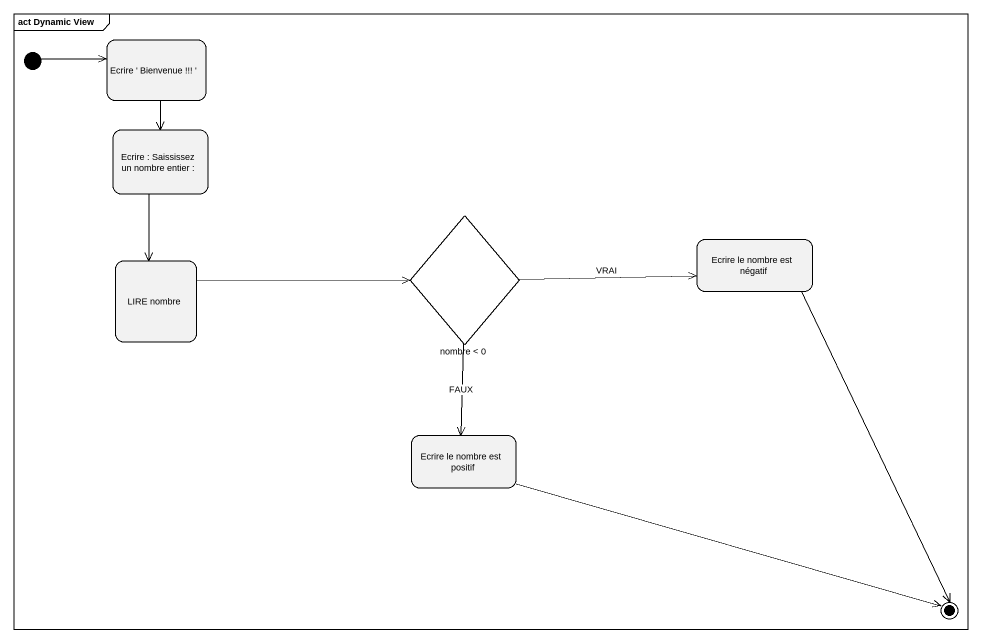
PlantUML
@startuml
mainframe act Dynamic View
hide empty description
state "Ecrire ' Bienvenue !!! '" as Ecrire_Bienvenue
state "Ecrire : Saississez un nombre entier :" as Ecrire_Saississez_un_nombre
state "nombre < 0" as nombre_0 <<choice>>
state "LIRE nombre" as LIRE_nombre
state "Ecrire le nombre est négatif" as Ecrire_le_nombre_est_négatif
state "Ecrire le nombre est positif" as Ecrire_le_nombre_est_positif
[*] -right-> Ecrire_Bienvenue
Ecrire_Bienvenue --> Ecrire_Saississez_un_nombre
Ecrire_Saississez_un_nombre --> LIRE_nombre
nombre_0 -right-> Ecrire_le_nombre_est_négatif : VRAI
nombre_0 --> Ecrire_le_nombre_est_positif : FAUX
LIRE_nombre -right-> nombre_0
Ecrire_le_nombre_est_négatif --> [*]
Ecrire_le_nombre_est_positif -right-> [*]
@enduml
